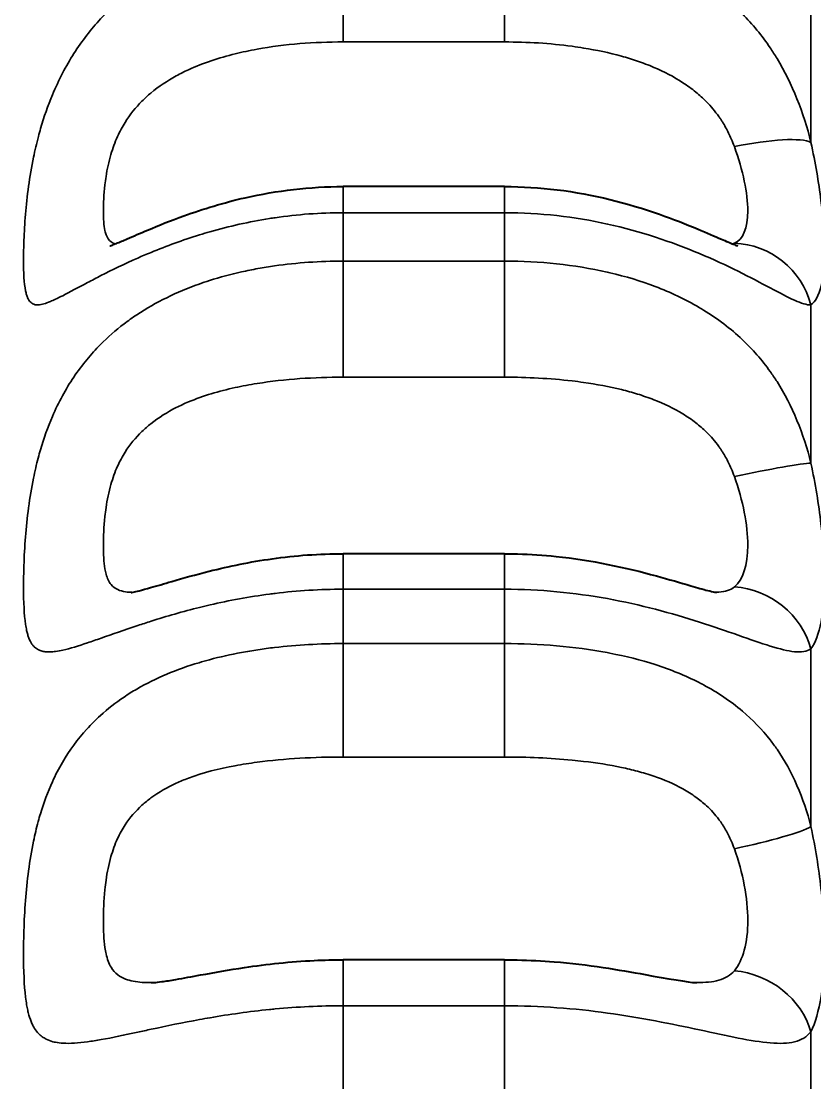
# Model space of a CAD drawing. Header units: millimetres. Extents: x 0 to 3364, y 0 to 2376.
# Drawn here: x 700.01 to 704.9, y 1294.88 to 1301.43 of the extents above; entities that cross this region are included whole.
import ezdxf

# ---------------------------------------------------------------- set-up
doc = ezdxf.new("R2010")
doc.units = ezdxf.units.MM
doc.header["$LTSCALE"] = 4
doc.layers.add('가시적인 것(ISO)', color=3, linetype='Continuous', lineweight=40, true_color=0x00ff00)
doc.layers.add('가시적인 좁은 것(ISO)', color=3, linetype='Continuous', lineweight=35, true_color=0x00ff00)

msp = doc.modelspace()

# ---------------------------------------------------------------- linework, layer by layer
at = {"layer": '가시적인 것(ISO)'}
for p, q in [((702.9899, 1300.4068), (701.9938, 1300.4068)), ((702.9899, 1298.1413), (701.9938, 1298.1413)), ((702.9899, 1295.6354), (701.9938, 1295.6354))]:
    msp.add_line(p, q, dxfattribs=at)
msp.add_arc((687.9246, 1286.6988), 12.5, 270, 90, dxfattribs=at)
for points, knots in [([(700.5536, 1300.0405), (700.5551, 1300.041), (700.5573, 1300.0416), (700.571, 1300.0466), (700.5821, 1300.0509), (700.6139, 1300.0638), (700.6369, 1300.0736), (700.6992, 1300.1004), (700.7415, 1300.1189), (700.8552, 1300.1669), (700.9313, 1300.1975), (701.1296, 1300.2689), (701.2581, 1300.308), (701.584, 1300.382), (701.7902, 1300.4068), (701.9938, 1300.4068)], [0.0192865, 0.0192865, 0.0192865, 0.0192865, 0.0266841, 0.0266841, 0.0355698, 0.0355698, 0.0480232, 0.0480232, 0.0661664, 0.0661664, 0.0938928, 0.0938928, 0.1353504, 0.1353504, 0.1964545, 0.1964545, 0.1964545, 0.1964545]), ([(702.9899, 1300.4068), (703.098, 1300.4068), (703.2065, 1300.3999), (703.5331, 1300.3601), (703.7512, 1300.3039), (704.0291, 1300.2065), (704.1101, 1300.1744), (704.236, 1300.1216), (704.2855, 1300.1), (704.356, 1300.0696), (704.3815, 1300.0589), (704.4117, 1300.047), (704.4201, 1300.0439), (704.4272, 1300.0415), (704.4286, 1300.041), (704.4286, 1300.041)], [0, 0, 0, 0, 0.0324335, 0.0324335, 0.099255, 0.099255, 0.1283185, 0.1283185, 0.1494176, 0.1494176, 0.1635651, 0.1635651, 0.1721558, 0.1721558, 0.1769199, 0.1769199, 0.1769199, 0.1769199]), ([(700.6862, 1297.9024), (700.6862, 1297.9024), (700.6862, 1297.9024), (700.6863, 1297.9024), (700.6907, 1297.9029), (700.7069, 1297.9061), (700.7198, 1297.909), (700.7549, 1297.9178), (700.7792, 1297.9244), (700.8448, 1297.9431), (700.8895, 1297.9564), (701.008, 1297.9908), (701.0862, 1298.0128), (701.2903, 1298.064), (701.4219, 1298.0912), (701.699, 1298.1304), (701.8469, 1298.1413), (701.9938, 1298.1413)], [0.0084444, 0.0084444, 0.0084444, 0.0084444, 0.0084659, 0.0084659, 0.0166218, 0.0166218, 0.025822, 0.025822, 0.0378666, 0.0378666, 0.0556535, 0.0556535, 0.0827283, 0.0827283, 0.1238797, 0.1238797, 0.1679677, 0.1679677, 0.1679677, 0.1679677]), ([(702.9899, 1298.1413), (703.0164, 1298.1413), (703.043, 1298.141), (703.1491, 1298.1381), (703.2286, 1298.1328), (703.5231, 1298.1025), (703.7383, 1298.0556), (704.002, 1297.9835), (704.0752, 1297.9618), (704.1777, 1297.932), (704.2139, 1297.9217), (704.2601, 1297.9099), (704.2749, 1297.9065), (704.2909, 1297.9034), (704.2951, 1297.9027), (704.2971, 1297.9024), (704.2975, 1297.9024), (704.2975, 1297.9024)], [0, 0, 0, 0, 0.0079553, 0.0079553, 0.0318582, 0.0318582, 0.0974532, 0.0974532, 0.1241222, 0.1241222, 0.1406902, 0.1406902, 0.1507646, 0.1507646, 0.1569944, 0.1569944, 0.1585253, 0.1585253, 0.1585253, 0.1585253]), ([(700.8087, 1295.4945), (700.8118, 1295.4945), (700.8186, 1295.4946), (700.8397, 1295.4962), (700.8562, 1295.4979), (700.9002, 1295.5038), (700.9298, 1295.5085), (701.0082, 1295.5221), (701.0598, 1295.5318), (701.1988, 1295.5574), (701.2909, 1295.5739), (701.5236, 1295.6085), (701.6695, 1295.6243), (701.8749, 1295.634), (701.9344, 1295.6354), (701.9938, 1295.6354)], [0, 0, 0, 0, 0.0076115, 0.0076115, 0.0175668, 0.0175668, 0.0306289, 0.0306289, 0.0496281, 0.0496281, 0.0796143, 0.0796143, 0.1236577, 0.1236577, 0.1414933, 0.1414933, 0.1414933, 0.1414933]), ([(702.9899, 1295.6354), (703.0155, 1295.6354), (703.0411, 1295.6351), (703.1434, 1295.633), (703.2201, 1295.629), (703.3981, 1295.6147), (703.4994, 1295.6027), (703.6872, 1295.5747), (703.7752, 1295.5591), (703.9894, 1295.5198), (704.1292, 1295.4962), (704.1714, 1295.4945), (704.1739, 1295.4945), (704.1754, 1295.4945)], [0, 0, 0, 0, 0.0076706, 0.0076706, 0.0307182, 0.0307182, 0.0617722, 0.0617722, 0.0904408, 0.0904408, 0.1366879, 0.1366879, 0.1404986, 0.1404986, 0.1404986, 0.1404986])]:
    msp.add_open_spline(points, degree=3, knots=knots, dxfattribs=at)
at = {"layer": '가시적인 좁은 것(ISO)'}
for p, q in [((701.9938, 1301.2992), (701.9938, 1302.0158)), ((702.9899, 1302.0158), (702.9899, 1301.2992)), ((704.8794, 1300.6795), (704.8794, 1301.5151)), ((702.9899, 1301.2992), (701.9938, 1301.2992)), ((701.9938, 1300.4068), (701.9938, 1300.2455)), ((702.9899, 1300.4068), (702.9899, 1300.2455)), ((701.9938, 1299.9466), (701.9938, 1300.2455)), ((702.9899, 1300.2455), (701.9938, 1300.2455)), ((702.9899, 1299.9466), (702.9899, 1300.2455)), ((701.9938, 1299.9466), (702.9899, 1299.9466)), ((701.9938, 1299.9466), (701.9938, 1299.2304)), ((702.9899, 1299.9466), (702.9899, 1299.2304)), ((704.8794, 1298.7002), (704.8794, 1299.6767)), ((702.9899, 1299.2304), (701.9938, 1299.2304)), ((701.9938, 1297.9219), (701.9938, 1298.1413)), ((702.9899, 1298.1413), (702.9899, 1297.9219)), ((701.9938, 1297.5865), (701.9938, 1297.9219)), ((702.9899, 1297.9219), (701.9938, 1297.9219)), ((702.9899, 1297.5865), (702.9899, 1297.9219)), ((701.9938, 1297.5865), (702.9899, 1297.5865)), ((701.9938, 1296.8864), (701.9938, 1297.5865)), ((702.9899, 1297.5865), (702.9899, 1296.8864)), ((704.8794, 1296.4572), (704.8794, 1297.5533)), ((702.9899, 1296.8864), (701.9938, 1296.8864)), ((701.9938, 1295.6354), (701.9938, 1295.3518)), ((702.9899, 1295.6354), (702.9899, 1295.3518)), ((701.9938, 1291.3618), (701.9938, 1295.3518)), ((702.9899, 1295.3518), (701.9938, 1295.3518)), ((702.9899, 1291.3618), (702.9899, 1295.3518)), ((704.8794, 1290.5899), (704.8794, 1295.1914))]:
    msp.add_line(p, q, dxfattribs=at)
for centre, major_axis, ratio, start_param, end_param in [((704.407, 1300.5566), (0.4889, 0.105), 0.189565, 0.222936, 1.530118), ((704.407, 1299.5627), (0.2884, -0.4085), 0.967648, 1.204121, 2.511302), ((704.407, 1298.5947), (0.4892, 0.1032), 0.045587, 0.254002, 1.561184), ((704.407, 1297.4579), (-0.4061, 0.2917), 0.935511, 3.996899, 5.30408), ((704.407, 1296.3714), (0.4892, 0.1036), 0.099392, 4.691347, 5.998528), ((704.407, 1295.1167), (0.4493, -0.2194), 0.882823, 0.670668, 1.977849)]:
    msp.add_ellipse(centre, major_axis=major_axis, ratio=ratio, start_param=start_param, end_param=end_param, dxfattribs=at)
for points, knots in [([(700.0218, 1299.9552), (700.0218, 1299.9797), (700.0221, 1300.0059), (700.0229, 1300.0334), (700.0232, 1300.0472), (700.0237, 1300.0613), (700.0243, 1300.0756), (700.0262, 1300.1262), (700.0295, 1300.1796), (700.0341, 1300.2355), (700.0434, 1300.346), (700.0591, 1300.4685), (700.0836, 1300.5876), (700.0924, 1300.6301), (700.1023, 1300.6726), (700.1134, 1300.7148), (700.1179, 1300.7318), (700.1226, 1300.7487), (700.1275, 1300.7656), (700.1479, 1300.8359), (700.1721, 1300.9056), (700.2003, 1300.9731), (700.2196, 1301.0192), (700.2406, 1301.064), (700.2633, 1301.1074), (700.3063, 1301.1897), (700.3559, 1301.2678), (700.4121, 1301.3406), (700.4393, 1301.376), (700.4679, 1301.4098), (700.4977, 1301.4422), (700.5433, 1301.4916), (700.5919, 1301.5379), (700.6434, 1301.5808), (700.6685, 1301.6017), (700.6944, 1301.622), (700.7209, 1301.6414), (700.8387, 1301.7278), (700.9667, 1301.7973), (701.1045, 1301.8528), (701.1265, 1301.8617), (701.1487, 1301.8702), (701.171, 1301.8783), (701.2355, 1301.9017), (701.3011, 1301.9219), (701.3679, 1301.939), (701.4013, 1301.9476), (701.4349, 1301.9555), (701.4689, 1301.9626), (701.5028, 1301.9697), (701.537, 1301.9761), (701.5715, 1301.9818), (701.6405, 1301.9932), (701.7106, 1302.0017), (701.7811, 1302.0073), (701.8517, 1302.013), (701.9227, 1302.0158), (701.9938, 1302.0158)], [0.003370896, 0.003370896, 0.003370896, 0.003370896, 0.00347593, 0.00347593, 0.00347593, 0.003528447, 0.003528447, 0.003528447, 0.003713695, 0.003713695, 0.003713695, 0.004080235, 0.004080235, 0.004080235, 0.004211168, 0.004211168, 0.004211168, 0.004263685, 0.004263685, 0.004263685, 0.00448226, 0.00448226, 0.00448226, 0.004631304, 0.004631304, 0.004631304, 0.004914149, 0.004914149, 0.004914149, 0.00505144, 0.00505144, 0.00505144, 0.005261508, 0.005261508, 0.005261508, 0.00536413, 0.00536413, 0.00536413, 0.005819028, 0.005819028, 0.005819028, 0.005891712, 0.005891712, 0.005891712, 0.00610178, 0.00610178, 0.00610178, 0.006206814, 0.006206814, 0.006206814, 0.006311848, 0.006311848, 0.006311848, 0.006521916, 0.006521916, 0.006521916, 0.006731984, 0.006731984, 0.006731984, 0.006731984]), ([(702.9899, 1302.0158), (703.2067, 1302.0158), (703.4177, 1301.9906), (703.6228, 1301.9371), (703.6285, 1301.9356), (703.6341, 1301.9341), (703.6397, 1301.9326), (703.7365, 1301.9066), (703.8294, 1301.8749), (703.9189, 1301.8366), (704.0135, 1301.796), (704.104, 1301.7481), (704.1899, 1301.6919), (704.1991, 1301.6859), (704.2083, 1301.6798), (704.2174, 1301.6736), (704.304, 1301.6145), (704.3839, 1301.5479), (704.4566, 1301.4733), (704.5189, 1301.4093), (704.5768, 1301.3383), (704.6279, 1301.2628), (704.6352, 1301.252), (704.6424, 1301.2411), (704.6494, 1301.2302), (704.6564, 1301.2192), (704.6633, 1301.2081), (704.6701, 1301.1969), (704.7647, 1301.0404), (704.8344, 1300.8618), (704.8794, 1300.6795)], [0, 0, 0, 0, 0.000641191, 0.000641191, 0.000641191, 0.00065882, 0.00065882, 0.00065882, 0.000961786, 0.000961786, 0.000961786, 0.001282382, 0.001282382, 0.001282382, 0.001316763, 0.001316763, 0.001316763, 0.001643352, 0.001643352, 0.001643352, 0.001923573, 0.001923573, 0.001923573, 0.001963585, 0.001963585, 0.001963585, 0.002003722, 0.002003722, 0.002003722, 0.002564764, 0.002564764, 0.002564764, 0.002564764]), ([(701.9938, 1301.2992), (701.8149, 1301.2992), (701.6363, 1301.2861), (701.4625, 1301.2544), (701.417, 1301.2461), (701.3718, 1301.2366), (701.3268, 1301.2255), (701.2274, 1301.201), (701.1317, 1301.1699), (701.0392, 1301.1275), (701.0136, 1301.1157), (700.9886, 1301.1032), (700.9641, 1301.0898), (700.9089, 1301.0596), (700.8563, 1301.0249), (700.8075, 1300.9841), (700.7885, 1300.9682), (700.7702, 1300.9514), (700.7527, 1300.9339), (700.7135, 1300.8944), (700.6784, 1300.8506), (700.6487, 1300.8031), (700.6312, 1300.775), (700.6156, 1300.7458), (700.602, 1300.7159), (700.5856, 1300.6799), (700.5721, 1300.6427), (700.5612, 1300.6057), (700.5476, 1300.5598), (700.538, 1300.5135), (700.5312, 1300.4697), (700.5284, 1300.4517), (700.526, 1300.434), (700.5241, 1300.4167), (700.5174, 1300.3581), (700.5148, 1300.3029), (700.5148, 1300.2556), (700.5149, 1300.2081), (700.5175, 1300.1671), (700.5244, 1300.1351), (700.5264, 1300.1258), (700.5287, 1300.1172), (700.5316, 1300.1094), (700.5385, 1300.0901), (700.5483, 1300.0753), (700.5621, 1300.0653), (700.5696, 1300.0599), (700.5782, 1300.056), (700.588, 1300.0533)], [0, 0, 0, 0, 0.000536236, 0.000536236, 0.000536236, 0.000676587, 0.000676587, 0.000676587, 0.000986832, 0.000986832, 0.000986832, 0.001072471, 0.001072471, 0.001072471, 0.001265369, 0.001265369, 0.001265369, 0.001340589, 0.001340589, 0.001340589, 0.001509309, 0.001509309, 0.001509309, 0.001608707, 0.001608707, 0.001608707, 0.001728427, 0.001728427, 0.001728427, 0.001876825, 0.001876825, 0.001876825, 0.001937842, 0.001937842, 0.001937842, 0.002144943, 0.002144943, 0.002144943, 0.002352493, 0.002352493, 0.002352493, 0.002413061, 0.002413061, 0.002413061, 0.002562512, 0.002562512, 0.002562512, 0.002642786, 0.002642786, 0.002642786, 0.002642786]), ([(704.407, 1300.6535), (704.4013, 1300.6696), (704.3949, 1300.6857), (704.388, 1300.7016), (704.3777, 1300.7255), (704.3661, 1300.7491), (704.3533, 1300.772), (704.3469, 1300.7835), (704.3402, 1300.7948), (704.3332, 1300.8058), (704.3297, 1300.8114), (704.3262, 1300.8169), (704.3226, 1300.8223), (704.3189, 1300.8277), (704.3152, 1300.8331), (704.3115, 1300.8384), (704.2883, 1300.8711), (704.2626, 1300.9019), (704.2346, 1300.9304), (704.2141, 1300.9512), (704.1923, 1300.9709), (704.1697, 1300.9895), (704.144, 1301.0105), (704.1173, 1301.03), (704.0899, 1301.0479), (704.0333, 1301.0849), (703.9732, 1301.1159), (703.9105, 1301.1425), (703.8769, 1301.1568), (703.843, 1301.1697), (703.8087, 1301.1814), (703.7763, 1301.1925), (703.7435, 1301.2025), (703.7105, 1301.2116), (703.6341, 1301.2327), (703.5567, 1301.249), (703.4773, 1301.2618), (703.4536, 1301.2657), (703.4299, 1301.2692), (703.4062, 1301.2724), (703.2687, 1301.291), (703.1299, 1301.2992), (702.9899, 1301.2992)], [0.002610222, 0.002610222, 0.002610222, 0.002610222, 0.002662712, 0.002662712, 0.002662712, 0.002741446, 0.002741446, 0.002741446, 0.002780813, 0.002780813, 0.002780813, 0.002800497, 0.002800497, 0.002800497, 0.00282018, 0.00282018, 0.00282018, 0.002941456, 0.002941456, 0.002941456, 0.003030138, 0.003030138, 0.003030138, 0.003130664, 0.003130664, 0.003130664, 0.00333862, 0.00333862, 0.00333862, 0.003450054, 0.003450054, 0.003450054, 0.003555033, 0.003555033, 0.003555033, 0.003797578, 0.003797578, 0.003797578, 0.00386997, 0.00386997, 0.00386997, 0.004289886, 0.004289886, 0.004289886, 0.004289886]), ([(704.407, 1300.0571), (704.4594, 1300.0793), (704.4904, 1300.1482), (704.4903, 1300.2569), (704.4902, 1300.3656), (704.4594, 1300.5072), (704.407, 1300.6535)], [0, 0, 0, 0, 0.0004694766, 0.0004694766, 0.0004694766, 0.0009391665, 0.0009391665, 0.0009391665, 0.0009391665]), ([(704.8794, 1300.6795), (704.9064, 1300.5537), (704.9271, 1300.4339), (704.9415, 1300.3199), (704.9559, 1300.2059), (704.9634, 1300.1027), (704.9634, 1300.0126), (704.9635, 1299.8324), (704.9334, 1299.7149), (704.8794, 1299.6767)], [0, 0, 0, 0, 0.000387646, 0.000387646, 0.000387646, 0.000775291, 0.000775291, 0.000775291, 0.001550582, 0.001550582, 0.001550582, 0.001550582]), ([(701.9938, 1300.2455), (701.8514, 1300.2455), (701.7115, 1300.2349), (701.574, 1300.2148), (701.5626, 1300.2132), (701.5512, 1300.2114), (701.5399, 1300.2096), (701.4141, 1300.1898), (701.2895, 1300.1615), (701.1717, 1300.1278), (701.1504, 1300.1217), (701.1293, 1300.1155), (701.1085, 1300.109), (701.0037, 1300.0767), (700.9034, 1300.0399), (700.8086, 1300.0007), (700.7806, 1299.9892), (700.7531, 1299.9774), (700.7261, 1299.9655), (700.6437, 1299.9291), (700.5682, 1299.8923), (700.4992, 1299.857), (700.4706, 1299.8424), (700.4431, 1299.828), (700.4167, 1299.8141), (700.3588, 1299.7835), (700.3081, 1299.7559), (700.264, 1299.7335), (700.248, 1299.7253), (700.2328, 1299.7178), (700.2184, 1299.7111), (700.2133, 1299.7087), (700.2083, 1299.7064), (700.2035, 1299.7043), (700.1981, 1299.7019), (700.1928, 1299.6996), (700.1877, 1299.6975), (700.1731, 1299.6914), (700.1596, 1299.6865), (700.1472, 1299.683), (700.1411, 1299.6813), (700.1352, 1299.6799), (700.1295, 1299.6788), (700.1239, 1299.6778), (700.1186, 1299.6771), (700.1135, 1299.6768), (700.1045, 1299.6764), (700.0963, 1299.6771), (700.0888, 1299.6793), (700.0875, 1299.6797), (700.0862, 1299.6801), (700.085, 1299.6806), (700.0808, 1299.6821), (700.077, 1299.6841), (700.0733, 1299.6865), (700.0662, 1299.6914), (700.06, 1299.698), (700.0546, 1299.7066), (700.0519, 1299.7109), (700.0494, 1299.7157), (700.0471, 1299.721), (700.0448, 1299.7264), (700.0428, 1299.7322), (700.0408, 1299.7385), (700.0385, 1299.7462), (700.0364, 1299.7547), (700.0346, 1299.764), (700.0256, 1299.8091), (700.0218, 1299.8738), (700.0218, 1299.9552)], [0, 0, 0, 0, 0.000421362, 0.000421362, 0.000421362, 0.000456316, 0.000456316, 0.000456316, 0.000842724, 0.000842724, 0.000842724, 0.000912615, 0.000912615, 0.000912615, 0.001264086, 0.001264086, 0.001264086, 0.001368003, 0.001368003, 0.001368003, 0.001685448, 0.001685448, 0.001685448, 0.00181742, 0.00181742, 0.00181742, 0.00210681, 0.00210681, 0.00210681, 0.002212151, 0.002212151, 0.002212151, 0.002249654, 0.002249654, 0.002249654, 0.002291156, 0.002291156, 0.002291156, 0.002409664, 0.002409664, 0.002409664, 0.002468918, 0.002468918, 0.002468918, 0.002528172, 0.002528172, 0.002528172, 0.002633513, 0.002633513, 0.002633513, 0.002651983, 0.002651983, 0.002651983, 0.002712518, 0.002712518, 0.002712518, 0.002831026, 0.002831026, 0.002831026, 0.00289028, 0.00289028, 0.00289028, 0.002949534, 0.002949534, 0.002949534, 0.00302157, 0.00302157, 0.00302157, 0.003370896, 0.003370896, 0.003370896, 0.003370896]), ([(704.8794, 1299.6767), (704.8538, 1299.6756), (704.8203, 1299.6862), (704.7368, 1299.7237), (704.6872, 1299.7501), (704.5122, 1299.8434), (704.363, 1299.922), (704.0211, 1300.0654), (703.8274, 1300.1306), (703.4216, 1300.2203), (703.2063, 1300.2455), (702.9899, 1300.2455)], [0.004174723, 0.004174723, 0.004174723, 0.004174723, 0.004494381, 0.004494381, 0.004814039, 0.004814039, 0.005453354, 0.005453354, 0.006092669, 0.006092669, 0.006731984, 0.006731984, 0.006731984, 0.006731984]), ([(701.9938, 1297.9219), (701.8516, 1297.9219), (701.7119, 1297.9131), (701.5746, 1297.8964), (701.563, 1297.895), (701.5514, 1297.8936), (701.5399, 1297.8921), (701.4145, 1297.8757), (701.2903, 1297.8524), (701.1729, 1297.8253), (701.1512, 1297.8203), (701.1297, 1297.8152), (701.1085, 1297.8099), (701.0042, 1297.784), (700.9045, 1297.7551), (700.8101, 1297.7252), (700.7816, 1297.7161), (700.7536, 1297.707), (700.7261, 1297.6979), (700.6443, 1297.6707), (700.5693, 1297.6442), (700.5008, 1297.6203), (700.4716, 1297.6101), (700.4436, 1297.6004), (700.4167, 1297.5913), (700.3594, 1297.5721), (700.3091, 1297.5565), (700.2654, 1297.5465), (700.2493, 1297.5429), (700.2341, 1297.54), (700.2197, 1297.538), (700.2142, 1297.5373), (700.2088, 1297.5366), (700.2035, 1297.5361), (700.1882, 1297.5347), (700.1741, 1297.5345), (700.1611, 1297.5356), (700.1523, 1297.5363), (700.1441, 1297.5376), (700.1363, 1297.5396), (700.1285, 1297.5416), (700.1213, 1297.5443), (700.1145, 1297.5476), (700.1054, 1297.5521), (700.0971, 1297.5578), (700.0896, 1297.565), (700.088, 1297.5665), (700.0865, 1297.5681), (700.085, 1297.5697), (700.0811, 1297.5739), (700.0775, 1297.5785), (700.074, 1297.5834), (700.0669, 1297.5938), (700.0606, 1297.606), (700.0552, 1297.6201), (700.0524, 1297.6271), (700.0499, 1297.6346), (700.0476, 1297.6426), (700.0453, 1297.6506), (700.0432, 1297.659), (700.0413, 1297.668), (700.0388, 1297.6795), (700.0365, 1297.6919), (700.0346, 1297.7051), (700.0257, 1297.7648), (700.0219, 1297.8424), (700.0218, 1297.9338), (700.0218, 1297.9617), (700.0221, 1297.9912), (700.0228, 1298.0217), (700.0231, 1298.037), (700.0236, 1298.0526), (700.0241, 1298.0683), (700.0261, 1298.1251), (700.0294, 1298.1841), (700.0341, 1298.2448), (700.0434, 1298.3618), (700.0591, 1298.488), (700.0836, 1298.608), (700.0921, 1298.6497), (700.1017, 1298.691), (700.1125, 1298.7318), (700.117, 1298.7487), (700.1216, 1298.7655), (700.1265, 1298.7822), (700.1472, 1298.8529), (700.1717, 1298.9222), (700.2003, 1298.9887), (700.2192, 1299.0324), (700.2397, 1299.0746), (700.2619, 1299.1153), (700.3052, 1299.195), (700.3553, 1299.2697), (700.4121, 1299.3385), (700.4388, 1299.371), (700.4669, 1299.402), (700.4961, 1299.4314), (700.5417, 1299.4774), (700.5904, 1299.52), (700.6418, 1299.5593), (700.6674, 1299.5788), (700.6938, 1299.5976), (700.7209, 1299.6157), (700.8387, 1299.6939), (700.9667, 1299.7558), (701.1045, 1299.8047), (701.1261, 1299.8124), (701.1479, 1299.8198), (701.1699, 1299.8268), (701.2344, 1299.8474), (701.3002, 1299.8651), (701.367, 1299.8801), (701.4004, 1299.8876), (701.4341, 1299.8944), (701.4681, 1299.9006), (701.5021, 1299.9068), (701.5364, 1299.9124), (701.5709, 1299.9173), (701.64, 1299.9271), (701.7101, 1299.9345), (701.7808, 1299.9394), (701.8515, 1299.9443), (701.9226, 1299.9466), (701.9938, 1299.9466)], [0, 0, 0, 0, 0.000420749, 0.000420749, 0.000420749, 0.000456315, 0.000456315, 0.000456315, 0.000841498, 0.000841498, 0.000841498, 0.000912616, 0.000912616, 0.000912616, 0.001262247, 0.001262247, 0.001262247, 0.001368007, 0.001368007, 0.001368007, 0.001682996, 0.001682996, 0.001682996, 0.001817418, 0.001817418, 0.001817418, 0.002103745, 0.002103745, 0.002103745, 0.002208932, 0.002208932, 0.002208932, 0.002249619, 0.002249619, 0.002249619, 0.002366713, 0.002366713, 0.002366713, 0.002445604, 0.002445604, 0.002445604, 0.002524494, 0.002524494, 0.002524494, 0.002629681, 0.002629681, 0.002629681, 0.002651956, 0.002651956, 0.002651956, 0.002708572, 0.002708572, 0.002708572, 0.002826907, 0.002826907, 0.002826907, 0.002886075, 0.002886075, 0.002886075, 0.002945243, 0.002945243, 0.002945243, 0.003021559, 0.003021559, 0.003021559, 0.003365992, 0.003365992, 0.003365992, 0.003471179, 0.003471179, 0.003471179, 0.003523773, 0.003523773, 0.003523773, 0.003713713, 0.003713713, 0.003713713, 0.004080236, 0.004080236, 0.004080236, 0.00420749, 0.00420749, 0.00420749, 0.004260084, 0.004260084, 0.004260084, 0.004482243, 0.004482243, 0.004482243, 0.004628239, 0.004628239, 0.004628239, 0.004914142, 0.004914142, 0.004914142, 0.005048988, 0.005048988, 0.005048988, 0.005259363, 0.005259363, 0.005259363, 0.005364122, 0.005364122, 0.005364122, 0.005819028, 0.005819028, 0.005819028, 0.005890486, 0.005890486, 0.005890486, 0.006100861, 0.006100861, 0.006100861, 0.006206048, 0.006206048, 0.006206048, 0.006311235, 0.006311235, 0.006311235, 0.00652161, 0.00652161, 0.00652161, 0.006731984, 0.006731984, 0.006731984, 0.006731984]), ([(702.9899, 1299.9466), (703.2067, 1299.9466), (703.4177, 1299.9252), (703.6228, 1299.8786), (703.6285, 1299.8773), (703.6341, 1299.876), (703.6397, 1299.8747), (703.7365, 1299.8521), (703.8294, 1299.8244), (703.9189, 1299.7905), (704.0135, 1299.7546), (704.104, 1299.7119), (704.1899, 1299.6613), (704.1991, 1299.6558), (704.2083, 1299.6503), (704.2174, 1299.6447), (704.304, 1299.5914), (704.3839, 1299.5307), (704.4566, 1299.4618), (704.5189, 1299.4028), (704.5768, 1299.3366), (704.6279, 1299.2655), (704.6352, 1299.2553), (704.6424, 1299.245), (704.6494, 1299.2347), (704.6564, 1299.2243), (704.6633, 1299.2137), (704.6701, 1299.2031), (704.7647, 1299.0547), (704.8344, 1298.882), (704.8794, 1298.7002)], [0, 0, 0, 0, 0.000641191, 0.000641191, 0.000641191, 0.00065882, 0.00065882, 0.00065882, 0.000961786, 0.000961786, 0.000961786, 0.001282382, 0.001282382, 0.001282382, 0.001316763, 0.001316763, 0.001316763, 0.001643352, 0.001643352, 0.001643352, 0.001923573, 0.001923573, 0.001923573, 0.001963585, 0.001963585, 0.001963585, 0.002003722, 0.002003722, 0.002003722, 0.002564764, 0.002564764, 0.002564764, 0.002564764]), ([(701.9938, 1299.2304), (701.8149, 1299.2304), (701.6363, 1299.2194), (701.4625, 1299.1916), (701.417, 1299.1844), (701.3718, 1299.1759), (701.3268, 1299.1661), (701.2274, 1299.1444), (701.1317, 1299.1166), (701.0392, 1299.0776), (701.0136, 1299.0669), (700.9886, 1299.0554), (700.9641, 1299.0429), (700.9089, 1299.015), (700.8563, 1298.9824), (700.8075, 1298.9436), (700.7885, 1298.9285), (700.7702, 1298.9125), (700.7527, 1298.8956), (700.7135, 1298.8576), (700.6784, 1298.815), (700.6487, 1298.768), (700.6312, 1298.7403), (700.6156, 1298.7112), (700.602, 1298.6811), (700.5856, 1298.6449), (700.5721, 1298.6071), (700.5612, 1298.569), (700.5476, 1298.5218), (700.538, 1298.4736), (700.5312, 1298.4271), (700.5284, 1298.4079), (700.526, 1298.389), (700.5241, 1298.3704), (700.5174, 1298.3074), (700.5148, 1298.2463), (700.5148, 1298.1921), (700.5149, 1298.1378), (700.5175, 1298.0888), (700.5244, 1298.0482), (700.5264, 1298.0364), (700.5287, 1298.0252), (700.5316, 1298.0148), (700.5385, 1297.989), (700.5483, 1297.9674), (700.5621, 1297.9506), (700.5731, 1297.9373), (700.5867, 1297.927), (700.603, 1297.9195), (700.617, 1297.9131), (700.633, 1297.9087), (700.651, 1297.9061), (700.6634, 1297.9043), (700.6767, 1297.9033), (700.6907, 1297.903)], [0, 0, 0, 0, 0.000536236, 0.000536236, 0.000536236, 0.000676587, 0.000676587, 0.000676587, 0.000986832, 0.000986832, 0.000986832, 0.001072471, 0.001072471, 0.001072471, 0.001265369, 0.001265369, 0.001265369, 0.001340589, 0.001340589, 0.001340589, 0.001509309, 0.001509309, 0.001509309, 0.001608707, 0.001608707, 0.001608707, 0.001728427, 0.001728427, 0.001728427, 0.001876825, 0.001876825, 0.001876825, 0.001937842, 0.001937842, 0.001937842, 0.002144943, 0.002144943, 0.002144943, 0.002352493, 0.002352493, 0.002352493, 0.002413061, 0.002413061, 0.002413061, 0.002562512, 0.002562512, 0.002562512, 0.002681179, 0.002681179, 0.002681179, 0.002782454, 0.002782454, 0.002782454, 0.002851907, 0.002851907, 0.002851907, 0.002851907]), ([(704.407, 1298.618), (704.4013, 1298.6344), (704.3949, 1298.6507), (704.388, 1298.6667), (704.3777, 1298.6908), (704.3661, 1298.7144), (704.3533, 1298.7372), (704.3469, 1298.7486), (704.3402, 1298.7598), (704.3332, 1298.7707), (704.3297, 1298.7762), (704.3262, 1298.7816), (704.3226, 1298.787), (704.3189, 1298.7923), (704.3152, 1298.7976), (704.3115, 1298.8028), (704.2883, 1298.8349), (704.2626, 1298.8648), (704.2346, 1298.8922), (704.2141, 1298.9122), (704.1923, 1298.9311), (704.1697, 1298.9488), (704.144, 1298.9687), (704.1173, 1298.9871), (704.0899, 1299.0038), (704.0333, 1299.0385), (703.9732, 1299.0671), (703.9105, 1299.0914), (703.8769, 1299.1045), (703.843, 1299.1161), (703.8087, 1299.1267), (703.7763, 1299.1367), (703.7435, 1299.1457), (703.7105, 1299.1538), (703.6341, 1299.1726), (703.5567, 1299.1868), (703.4773, 1299.1981), (703.4536, 1299.2015), (703.4299, 1299.2045), (703.4062, 1299.2073), (703.2687, 1299.2235), (703.1299, 1299.2304), (702.9899, 1299.2304)], [0.002610222, 0.002610222, 0.002610222, 0.002610222, 0.002662712, 0.002662712, 0.002662712, 0.002741446, 0.002741446, 0.002741446, 0.002780813, 0.002780813, 0.002780813, 0.002800497, 0.002800497, 0.002800497, 0.00282018, 0.00282018, 0.00282018, 0.002941456, 0.002941456, 0.002941456, 0.003030138, 0.003030138, 0.003030138, 0.003130664, 0.003130664, 0.003130664, 0.00333862, 0.00333862, 0.00333862, 0.003450054, 0.003450054, 0.003450054, 0.003555033, 0.003555033, 0.003555033, 0.003797578, 0.003797578, 0.003797578, 0.00386997, 0.00386997, 0.00386997, 0.004289886, 0.004289886, 0.004289886, 0.004289886]), ([(704.8794, 1298.7002), (704.9064, 1298.5721), (704.9271, 1298.4471), (704.9415, 1298.3252), (704.9559, 1298.2033), (704.9634, 1298.0896), (704.9634, 1297.9866), (704.9635, 1297.7805), (704.9334, 1297.6285), (704.8794, 1297.5533)], [0, 0, 0, 0, 0.000387646, 0.000387646, 0.000387646, 0.000775291, 0.000775291, 0.000775291, 0.001550582, 0.001550582, 0.001550582, 0.001550582]), ([(704.407, 1297.9359), (704.4594, 1297.9796), (704.4904, 1298.0694), (704.4903, 1298.1936), (704.4902, 1298.3179), (704.4594, 1298.4691), (704.407, 1298.618)], [0, 0, 0, 0, 0.0004694766, 0.0004694766, 0.0004694766, 0.0009391665, 0.0009391665, 0.0009391665, 0.0009391665]), ([(704.8794, 1297.5533), (704.8538, 1297.5368), (704.8203, 1297.5321), (704.7368, 1297.5404), (704.6872, 1297.5531), (704.5122, 1297.6075), (704.363, 1297.6645), (704.0211, 1297.7741), (703.8274, 1297.827), (703.4216, 1297.9006), (703.2063, 1297.9219), (702.9899, 1297.9219)], [0.004174723, 0.004174723, 0.004174723, 0.004174723, 0.004494381, 0.004494381, 0.004814039, 0.004814039, 0.005453354, 0.005453354, 0.006092669, 0.006092669, 0.006731984, 0.006731984, 0.006731984, 0.006731984]), ([(704.2925, 1297.903), (704.2991, 1297.9032), (704.3055, 1297.9034), (704.3117, 1297.9039), (704.3517, 1297.9067), (704.384, 1297.9167), (704.407, 1297.9359)], [0.0014350318, 0.0014350318, 0.0014350318, 0.0014350318, 0.0014675089, 0.0014675089, 0.0014675089, 0.001677153, 0.001677153, 0.001677153, 0.001677153]), ([(701.9938, 1295.3518), (701.8516, 1295.3518), (701.7119, 1295.3448), (701.5746, 1295.332), (701.563, 1295.3309), (701.5514, 1295.3298), (701.5399, 1295.3286), (701.4145, 1295.3159), (701.2903, 1295.2982), (701.1729, 1295.278), (701.1512, 1295.2743), (701.1297, 1295.2705), (701.1085, 1295.2667), (701.0042, 1295.2477), (700.9045, 1295.2269), (700.8101, 1295.2067), (700.7816, 1295.2006), (700.7536, 1295.1946), (700.7261, 1295.1887), (700.6443, 1295.1711), (700.5693, 1295.1551), (700.5008, 1295.1428), (700.4716, 1295.1375), (700.4436, 1295.133), (700.4167, 1295.1293), (700.3594, 1295.1215), (700.3091, 1295.1179), (700.2654, 1295.1206), (700.2493, 1295.1216), (700.2341, 1295.1234), (700.2197, 1295.1262), (700.2142, 1295.1273), (700.2088, 1295.1286), (700.2035, 1295.1299), (700.1882, 1295.1339), (700.1741, 1295.1391), (700.1611, 1295.1457), (700.1523, 1295.1501), (700.1441, 1295.1552), (700.1363, 1295.1609), (700.1285, 1295.1666), (700.1213, 1295.173), (700.1145, 1295.18), (700.1054, 1295.1894), (700.0971, 1295.2001), (700.0896, 1295.2122), (700.088, 1295.2148), (700.0865, 1295.2174), (700.085, 1295.2201), (700.0811, 1295.2269), (700.0775, 1295.2341), (700.074, 1295.2417), (700.0669, 1295.2576), (700.0606, 1295.2752), (700.0552, 1295.2945), (700.0524, 1295.3042), (700.0499, 1295.3143), (700.0476, 1295.3249), (700.0453, 1295.3354), (700.0432, 1295.3464), (700.0413, 1295.3579), (700.0388, 1295.3726), (700.0365, 1295.3881), (700.0346, 1295.4044), (700.0257, 1295.478), (700.0219, 1295.568), (700.0218, 1295.669), (700.0218, 1295.6999), (700.0221, 1295.7321), (700.0228, 1295.765), (700.0231, 1295.7815), (700.0236, 1295.7982), (700.0241, 1295.815), (700.0261, 1295.8757), (700.0294, 1295.9377), (700.0341, 1296.0004), (700.0434, 1296.1215), (700.0591, 1296.2485), (700.0836, 1296.3668), (700.0921, 1296.4079), (700.1017, 1296.4483), (700.1125, 1296.488), (700.117, 1296.5044), (700.1216, 1296.5207), (700.1265, 1296.5369), (700.1472, 1296.6052), (700.1717, 1296.6714), (700.2003, 1296.7343), (700.2192, 1296.7756), (700.2397, 1296.8152), (700.2619, 1296.8532), (700.3052, 1296.9275), (700.3553, 1296.9962), (700.4121, 1297.0588), (700.4388, 1297.0883), (700.4669, 1297.1163), (700.4961, 1297.1427), (700.5417, 1297.184), (700.5904, 1297.2219), (700.6418, 1297.2566), (700.6674, 1297.2739), (700.6938, 1297.2904), (700.7209, 1297.3061), (700.8387, 1297.3746), (700.9667, 1297.4274), (701.1045, 1297.4687), (701.1261, 1297.4752), (701.1479, 1297.4814), (701.1699, 1297.4873), (701.2344, 1297.5047), (701.3002, 1297.5194), (701.367, 1297.5318), (701.4004, 1297.5381), (701.4341, 1297.5437), (701.4681, 1297.5488), (701.5021, 1297.5539), (701.5364, 1297.5585), (701.5709, 1297.5625), (701.64, 1297.5706), (701.7101, 1297.5766), (701.7808, 1297.5806), (701.8515, 1297.5845), (701.9226, 1297.5865), (701.9938, 1297.5865)], [0, 0, 0, 0, 0.000420749, 0.000420749, 0.000420749, 0.000456315, 0.000456315, 0.000456315, 0.000841498, 0.000841498, 0.000841498, 0.000912616, 0.000912616, 0.000912616, 0.001262247, 0.001262247, 0.001262247, 0.001368007, 0.001368007, 0.001368007, 0.001682996, 0.001682996, 0.001682996, 0.001817418, 0.001817418, 0.001817418, 0.002103745, 0.002103745, 0.002103745, 0.002208932, 0.002208932, 0.002208932, 0.002249619, 0.002249619, 0.002249619, 0.002366713, 0.002366713, 0.002366713, 0.002445604, 0.002445604, 0.002445604, 0.002524494, 0.002524494, 0.002524494, 0.002629681, 0.002629681, 0.002629681, 0.002651956, 0.002651956, 0.002651956, 0.002708572, 0.002708572, 0.002708572, 0.002826907, 0.002826907, 0.002826907, 0.002886075, 0.002886075, 0.002886075, 0.002945243, 0.002945243, 0.002945243, 0.003021559, 0.003021559, 0.003021559, 0.003365992, 0.003365992, 0.003365992, 0.003471179, 0.003471179, 0.003471179, 0.003523773, 0.003523773, 0.003523773, 0.003713713, 0.003713713, 0.003713713, 0.004080236, 0.004080236, 0.004080236, 0.00420749, 0.00420749, 0.00420749, 0.004260084, 0.004260084, 0.004260084, 0.004482243, 0.004482243, 0.004482243, 0.004628239, 0.004628239, 0.004628239, 0.004914142, 0.004914142, 0.004914142, 0.005048988, 0.005048988, 0.005048988, 0.005259363, 0.005259363, 0.005259363, 0.005364122, 0.005364122, 0.005364122, 0.005819028, 0.005819028, 0.005819028, 0.005890486, 0.005890486, 0.005890486, 0.006100861, 0.006100861, 0.006100861, 0.006206048, 0.006206048, 0.006206048, 0.006311235, 0.006311235, 0.006311235, 0.00652161, 0.00652161, 0.00652161, 0.006731984, 0.006731984, 0.006731984, 0.006731984]), ([(702.9899, 1297.5865), (703.2067, 1297.5865), (703.4177, 1297.5692), (703.6228, 1297.5306), (703.6285, 1297.5295), (703.6341, 1297.5285), (703.6397, 1297.5274), (703.7365, 1297.5086), (703.8294, 1297.4854), (703.9189, 1297.4567), (704.0135, 1297.4263), (704.104, 1297.3898), (704.1899, 1297.3459), (704.1991, 1297.3412), (704.2083, 1297.3364), (704.2174, 1297.3315), (704.304, 1297.2851), (704.3839, 1297.2316), (704.4566, 1297.17), (704.5189, 1297.1171), (704.5768, 1297.0573), (704.6279, 1296.9921), (704.6352, 1296.9827), (704.6424, 1296.9733), (704.6494, 1296.9638), (704.6564, 1296.9542), (704.6633, 1296.9445), (704.6701, 1296.9347), (704.7647, 1296.7976), (704.8344, 1296.6345), (704.8794, 1296.4572)], [0, 0, 0, 0, 0.000641191, 0.000641191, 0.000641191, 0.00065882, 0.00065882, 0.00065882, 0.000961786, 0.000961786, 0.000961786, 0.001282382, 0.001282382, 0.001282382, 0.001316763, 0.001316763, 0.001316763, 0.001643352, 0.001643352, 0.001643352, 0.001923573, 0.001923573, 0.001923573, 0.001963585, 0.001963585, 0.001963585, 0.002003722, 0.002003722, 0.002003722, 0.002564764, 0.002564764, 0.002564764, 0.002564764]), ([(701.9938, 1296.8864), (701.8149, 1296.8864), (701.6363, 1296.8777), (701.4625, 1296.8544), (701.417, 1296.8483), (701.3718, 1296.8412), (701.3268, 1296.8329), (701.2274, 1296.8144), (701.1317, 1296.7904), (701.0392, 1296.7559), (701.0136, 1296.7463), (700.9886, 1296.736), (700.9641, 1296.7249), (700.9089, 1296.6997), (700.8563, 1296.6701), (700.8075, 1296.6341), (700.7885, 1296.6201), (700.7702, 1296.6052), (700.7527, 1296.5893), (700.7135, 1296.5537), (700.6784, 1296.5132), (700.6487, 1296.4678), (700.6312, 1296.441), (700.6156, 1296.4127), (700.602, 1296.3831), (700.5856, 1296.3475), (700.5721, 1296.31), (700.5612, 1296.2717), (700.5476, 1296.2242), (700.538, 1296.1749), (700.5312, 1296.1268), (700.5284, 1296.107), (700.526, 1296.0873), (700.5241, 1296.0678), (700.5174, 1296.0016), (700.5148, 1295.936), (700.5148, 1295.8762), (700.5149, 1295.8162), (700.5175, 1295.7603), (700.5244, 1295.712), (700.5264, 1295.6978), (700.5287, 1295.6844), (700.5316, 1295.6715), (700.5385, 1295.6399), (700.5483, 1295.612), (700.5621, 1295.5888), (700.5731, 1295.5703), (700.5867, 1295.5549), (700.603, 1295.5423), (700.617, 1295.5315), (700.633, 1295.5228), (700.651, 1295.516), (700.6807, 1295.5049), (700.7156, 1295.4988), (700.7546, 1295.4962), (700.7718, 1295.495), (700.7899, 1295.4945), (700.8087, 1295.4945)], [0, 0, 0, 0, 0.000536236, 0.000536236, 0.000536236, 0.000676587, 0.000676587, 0.000676587, 0.000986832, 0.000986832, 0.000986832, 0.001072471, 0.001072471, 0.001072471, 0.001265369, 0.001265369, 0.001265369, 0.001340589, 0.001340589, 0.001340589, 0.001509309, 0.001509309, 0.001509309, 0.001608707, 0.001608707, 0.001608707, 0.001728427, 0.001728427, 0.001728427, 0.001876825, 0.001876825, 0.001876825, 0.001937842, 0.001937842, 0.001937842, 0.002144943, 0.002144943, 0.002144943, 0.002352493, 0.002352493, 0.002352493, 0.002413061, 0.002413061, 0.002413061, 0.002562512, 0.002562512, 0.002562512, 0.002681179, 0.002681179, 0.002681179, 0.002782454, 0.002782454, 0.002782454, 0.002949297, 0.002949297, 0.002949297, 0.003023329, 0.003023329, 0.003023329, 0.003023329]), ([(704.407, 1296.3207), (704.4013, 1296.337), (704.3949, 1296.3531), (704.388, 1296.3689), (704.3777, 1296.3927), (704.3661, 1296.4158), (704.3533, 1296.4379), (704.3469, 1296.449), (704.3402, 1296.4599), (704.3332, 1296.4704), (704.3297, 1296.4757), (704.3262, 1296.4809), (704.3226, 1296.4861), (704.3189, 1296.4912), (704.3152, 1296.4963), (704.3115, 1296.5013), (704.2883, 1296.5321), (704.2626, 1296.5604), (704.2346, 1296.5862), (704.2141, 1296.605), (704.1923, 1296.6226), (704.1697, 1296.6389), (704.144, 1296.6574), (704.1173, 1296.6742), (704.0899, 1296.6895), (704.0333, 1296.721), (703.9732, 1296.7466), (703.9105, 1296.7681), (703.8769, 1296.7796), (703.843, 1296.7898), (703.8087, 1296.799), (703.7763, 1296.8076), (703.7435, 1296.8154), (703.7105, 1296.8224), (703.6341, 1296.8385), (703.5567, 1296.8504), (703.4773, 1296.8598), (703.4536, 1296.8626), (703.4299, 1296.8651), (703.4062, 1296.8674), (703.2687, 1296.8808), (703.1299, 1296.8864), (702.9899, 1296.8864)], [0.002610222, 0.002610222, 0.002610222, 0.002610222, 0.002662712, 0.002662712, 0.002662712, 0.002741446, 0.002741446, 0.002741446, 0.002780813, 0.002780813, 0.002780813, 0.002800497, 0.002800497, 0.002800497, 0.00282018, 0.00282018, 0.00282018, 0.002941456, 0.002941456, 0.002941456, 0.003030138, 0.003030138, 0.003030138, 0.003130664, 0.003130664, 0.003130664, 0.00333862, 0.00333862, 0.00333862, 0.003450054, 0.003450054, 0.003450054, 0.003555033, 0.003555033, 0.003555033, 0.003797578, 0.003797578, 0.003797578, 0.00386997, 0.00386997, 0.00386997, 0.004289886, 0.004289886, 0.004289886, 0.004289886]), ([(704.8794, 1296.4572), (704.9064, 1296.3297), (704.9271, 1296.2023), (704.9415, 1296.0751), (704.9559, 1295.9479), (704.9634, 1295.8263), (704.9634, 1295.7126), (704.9635, 1295.4852), (704.9334, 1295.302), (704.8794, 1295.1914)], [0, 0, 0, 0, 0.000387646, 0.000387646, 0.000387646, 0.000775291, 0.000775291, 0.000775291, 0.001550582, 0.001550582, 0.001550582, 0.001550582]), ([(704.407, 1295.5678), (704.4594, 1295.6321), (704.4904, 1295.7407), (704.4903, 1295.8778), (704.4902, 1296.015), (704.4594, 1296.1723), (704.407, 1296.3207)], [0, 0, 0, 0, 0.0004694766, 0.0004694766, 0.0004694766, 0.0009391665, 0.0009391665, 0.0009391665, 0.0009391665]), ([(704.1754, 1295.4945), (704.2267, 1295.4945), (704.2729, 1295.4984), (704.3117, 1295.5092), (704.3517, 1295.5204), (704.384, 1295.5396), (704.407, 1295.5678)], [0.0012645162, 0.0012645162, 0.0012645162, 0.0012645162, 0.0014675089, 0.0014675089, 0.0014675089, 0.001677153, 0.001677153, 0.001677153, 0.001677153]), ([(704.8794, 1295.1914), (704.8538, 1295.1599), (704.8203, 1295.14), (704.7368, 1295.1189), (704.6872, 1295.1175), (704.5122, 1295.132), (704.363, 1295.1661), (704.0211, 1295.2395), (703.8274, 1295.279), (703.4216, 1295.3349), (703.2063, 1295.3518), (702.9899, 1295.3518)], [0.004174723, 0.004174723, 0.004174723, 0.004174723, 0.004494381, 0.004494381, 0.004814039, 0.004814039, 0.005453354, 0.005453354, 0.006092669, 0.006092669, 0.006731984, 0.006731984, 0.006731984, 0.006731984])]:
    msp.add_open_spline(points, degree=3, knots=knots, dxfattribs=at)
msp.add_open_spline([(704.3957, 1300.0533), (704.3997, 1300.0544), (704.4035, 1300.0556), (704.407, 1300.0571)], degree=3, dxfattribs=at)

doc.saveas('drawing.dxf')
